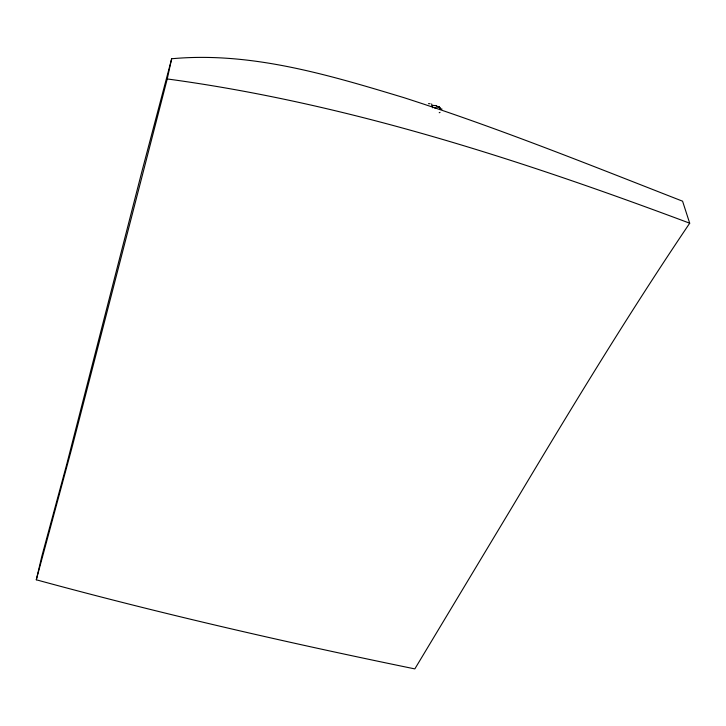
<?xml version="1.0" encoding="UTF-8"?>
<svg xmlns="http://www.w3.org/2000/svg" width="726" height="726" viewBox="0 0 726 726"><rect width="100%" height="100%" fill="white"/><g stroke="black" fill="none" stroke-linecap="round" stroke-linejoin="round"><path stroke-width="1.09" d="M431.643 103.945L431.879 105.216L434.774 105.597M439.312 107.076L439.275 106.541M36.3 579.793L71.747 448.486L167.243 78.953L171.663 58.761C250.924 51.41 328.814 74.969 403.828 97.629C498.236 127.994 590.256 165.12 682.576 201.193L689.7 223.2C627.527 315.293 569.919 410.371 512.946 505.75L414.836 668.9C287.85 642.828 161.39 613.906 36.3 579.793L41.763 556.506L66.774 464.123L142.015 171.055L171.663 58.761M428.431 103.7L430.064 103.7M434.484 107.875L436.489 108.038M442.034 109.091L439.43 108.501M167.243 78.953C346.819 103.237 520.497 159.865 689.7 223.2M436.317 105.987L438.35 106.686M439.965 108.637L439.738 108.047A3.857 2.169 17.6 0 0 439.185 107.13M432.723 107.82L431.988 105.651M439.221 106.631L439.23 106.695A3.34 0.535 13.4 0 1 438.994 106.885M434.82 105.424A23.296 21.889 -38.2 0 1 436.371 105.833M437.152 107.13A11.988 5.744 -4.9 0 1 440.455 107.82M439.212 112.721A7.387 0.853 -24.3 0 1 440.047 112.385"/></g></svg>
